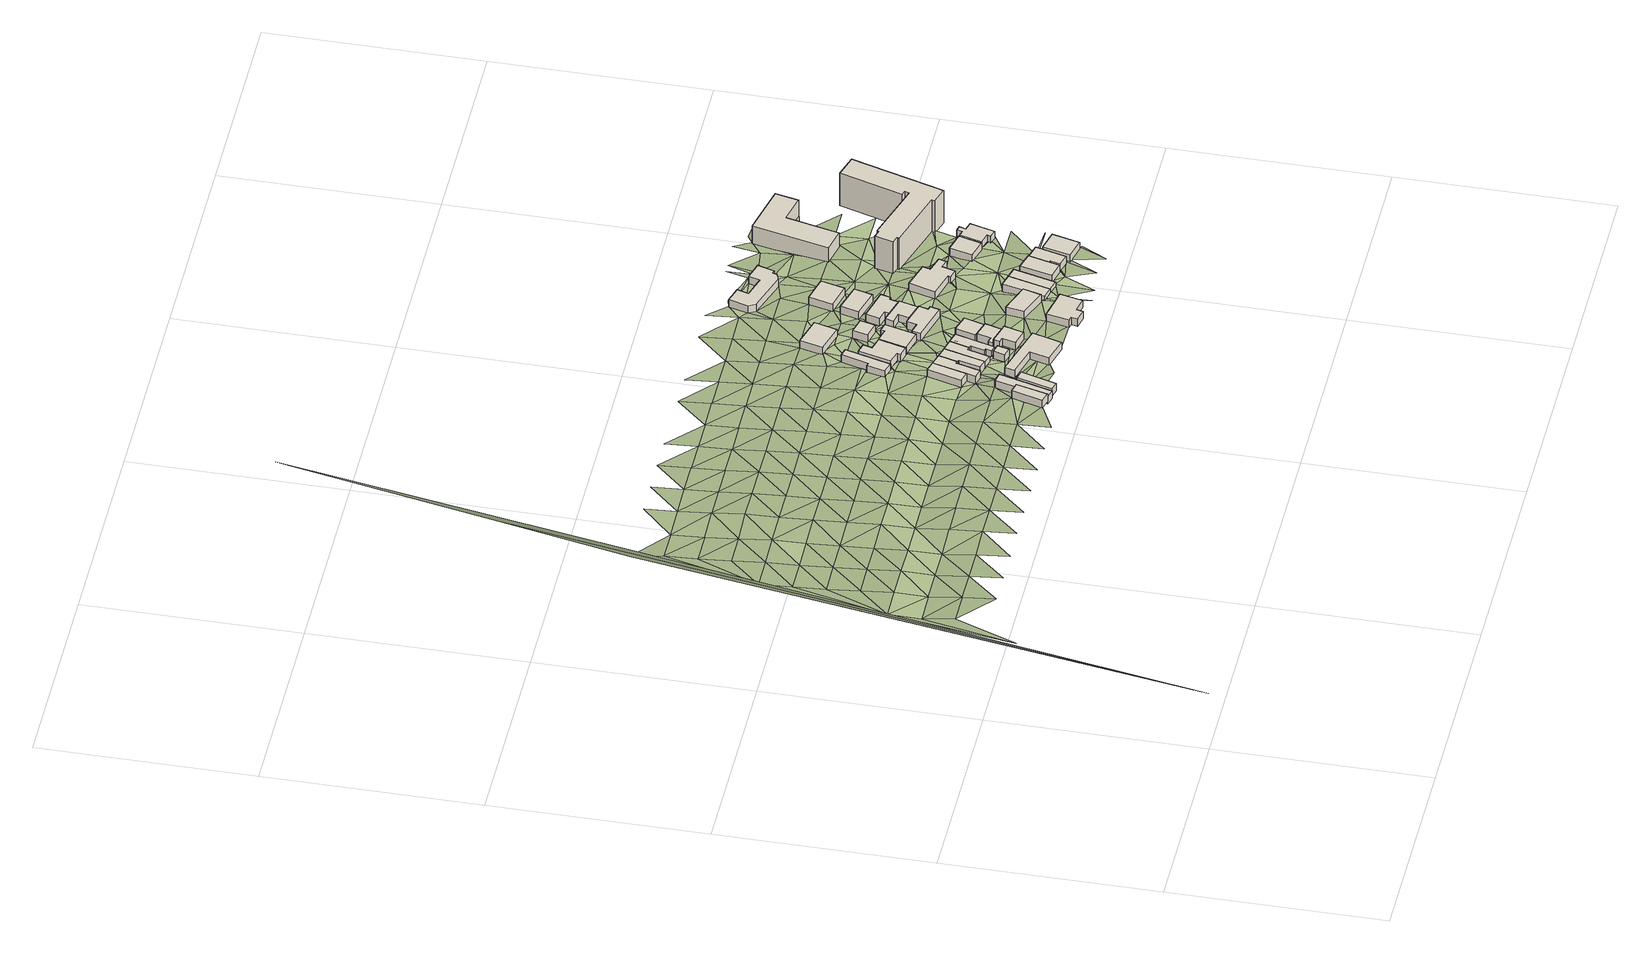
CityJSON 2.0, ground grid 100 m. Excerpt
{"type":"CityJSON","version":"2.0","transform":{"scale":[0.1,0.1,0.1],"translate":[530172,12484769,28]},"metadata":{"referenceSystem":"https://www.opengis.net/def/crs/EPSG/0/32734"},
"CityObjects":{
"building1":{"type":"Building","attributes":{"address":"91 Balfour Street Woodstock 7925 Cape Town","building":"house","building:levels":1,"building_height":4.1,"plus_code":"4FRW3F83+2CV","ground_height":49.03,"roof_height":53.13},"geometry":[{"type":"Solid","lod":"1","boundaries":[[[[0,1,2,3]],[[1,4,5,2]],[[4,6,7,5]],[[6,0,3,7]],[[3,2,5,7]],[[6,4,1,0]]]]}]},
"building2":{"type":"Building","attributes":{"address":"93 Balfour Street Woodstock 7925 Cape Town","building":"house","building:levels":1,"building_height":4.1,"plus_code":"4FRW3F83+2CX","ground_height":47.46,"roof_height":51.56},"geometry":[{"type":"Solid","lod":"1","boundaries":[[[[8,9,10,11]],[[9,12,13,10]],[[12,14,15,13]],[[14,16,17,15]],[[16,18,19,17]],[[18,8,11,19]],[[11,10,13,15,17,19]],[[18,16,14,12,9,8]]]]}]},
"building3":{"type":"Building","attributes":{"address":"95 Balfour Street Woodstock 7925 Cape Town","building":"house","building:levels":1,"building_height":4.1,"plus_code":"4FRW3F83+2FR","ground_height":48.72,"roof_height":52.82},"geometry":[{"type":"Solid","lod":"1","boundaries":[[[[20,21,22,23]],[[21,24,25,22]],[[24,26,27,25]],[[26,20,23,27]],[[23,22,25,27]],[[26,24,21,20]]]]}]},
"building4":{"type":"Building","attributes":{"address":"9 Chamberlain Street Woodstock Cape Town","building":"house","building:levels":1,"building_height":4.1,"plus_code":"4FRW3F83+5FM","ground_height":45.45,"roof_height":49.55},"geometry":[{"type":"Solid","lod":"1","boundaries":[[[[28,29,30,31]],[[29,32,33,30]],[[32,34,35,33]],[[34,28,31,35]],[[31,30,33,35]],[[34,32,29,28]]]]}]},
"building5":{"type":"Building","attributes":{"address":"7 Chamberlain Street Woodstock Cape Town","building":"house","building:levels":1,"building_height":4.1,"plus_code":"4FRW3F83+5F9","ground_height":45.45,"roof_height":49.55},"geometry":[{"type":"Solid","lod":"1","boundaries":[[[[36,28,31,37]],[[28,34,35,31]],[[34,38,39,35]],[[38,40,41,39]],[[40,42,43,41]],[[42,44,45,43]],[[44,36,37,45]],[[37,31,35,39,41,43,45]],[[44,42,40,38,34,28,36]]]]}]},
"building6":{"type":"Building","attributes":{"address":"The Avenue Woodstock 7925 Cape Town","building":"house","building:levels":1,"building_height":4.1,"plus_code":"4FRW3F83+2HV","ground_height":47.46,"roof_height":51.56},"geometry":[{"type":"Solid","lod":"1","boundaries":[[[[46,47,48,49]],[[47,50,51,48]],[[50,52,53,51]],[[52,54,55,53]],[[54,56,57,55]],[[56,46,49,57]],[[49,48,51,53,55,57]],[[56,54,52,50,47,46]]]]}]},
"building7":{"type":"Building","attributes":{"address":"5 Chamberlain Street Woodstock Cape Town","building":"house","building:levels":1,"building_height":4.1,"plus_code":"4FRW3F83+5G3","ground_height":45.45,"roof_height":49.55},"geometry":[{"type":"Solid","lod":"1","boundaries":[[[[58,36,37,59]],[[36,44,45,37]],[[44,60,61,45]],[[60,62,63,61]],[[62,64,65,63]],[[64,58,59,65]],[[59,37,45,61,63,65]],[[64,62,60,44,36,58]]]]}]},
"building8":{"type":"Building","attributes":{"building":"yes","building:levels":1,"building_height":4.1,"plus_code":"4FRW3F83+4G5","ground_height":47.52,"roof_height":51.62},"geometry":[{"type":"Solid","lod":"1","boundaries":[[[[66,67,68,69]],[[67,70,71,68]],[[70,72,73,71]],[[72,66,69,73]],[[69,68,71,73]],[[72,70,67,66]]]]}]},
"building9":{"type":"Building","attributes":{"address":"3 Chamberlain Street Woodstock Cape Town","building":"house","building:levels":1,"building_height":4.1,"plus_code":"4FRW3F83+5G8","ground_height":45.49,"roof_height":49.59},"geometry":[{"type":"Solid","lod":"1","boundaries":[[[[74,58,59,75]],[[58,64,65,59]],[[64,76,77,65]],[[76,78,79,77]],[[78,80,81,79]],[[80,82,83,81]],[[82,74,75,83]],[[75,59,65,77,79,81,83]],[[82,80,78,76,64,58,74]]]]}]},
"building10":{"type":"Building","attributes":{"address":"8 Chamberlain Street Woodstock Cape Town","building":"house","building:levels":1,"building_height":4.1,"plus_code":"4FRW3F83+8GJ","ground_height":42.73,"roof_height":46.83},"geometry":[{"type":"Solid","lod":"1","boundaries":[[[[84,85,86,87]],[[85,88,89,86]],[[88,90,91,89]],[[90,92,93,91]],[[92,94,95,93]],[[94,84,87,95]],[[87,86,89,91,93,95]],[[94,92,90,88,85,84]]]]}]},
"building11":{"type":"Building","attributes":{"address":"1 Chamberlain Street Woodstock Cape Town","building":"house","building:levels":1,"building_height":4.1,"plus_code":"4FRW3F83+4HR","ground_height":45.49,"roof_height":49.59},"geometry":[{"type":"Solid","lod":"1","boundaries":[[[[74,82,83,75]],[[82,96,97,83]],[[96,98,99,97]],[[98,100,101,99]],[[100,102,103,101]],[[102,104,105,103]],[[104,106,107,105]],[[106,74,75,107]],[[75,83,97,99,101,103,105,107]],[[106,104,102,100,98,96,82,74]]]]}]},
"building12":{"type":"Building","attributes":{"address":"6 Chamberlain Street Salt River Cape Town","building":"house","building:levels":1,"building_height":4.1,"plus_code":"4FRW3F83+7GW","ground_height":43.73,"roof_height":47.83},"geometry":[{"type":"Solid","lod":"1","boundaries":[[[[108,109,110,111]],[[109,112,113,110]],[[112,114,115,113]],[[114,116,117,115]],[[116,118,119,117]],[[118,120,121,119]],[[120,122,123,121]],[[122,108,111,123]],[[111,110,113,115,117,119,121,123]],[[122,120,118,116,114,112,109,108]]]]}]},
"building13":{"type":"Building","attributes":{"address":"24 The Avenue Woodstock 7925 Cape Town","building":"house","building:levels":1,"building_height":4.1,"plus_code":"4FRW3F83+4H5","ground_height":47.52,"roof_height":51.62},"geometry":[{"type":"Solid","lod":"1","boundaries":[[[[124,125,126,127]],[[125,128,129,126]],[[128,130,131,129]],[[130,132,133,131]],[[132,134,135,133]],[[134,124,127,135]],[[127,126,129,131,133,135]],[[134,132,130,128,125,124]]]]}]},
"building14":{"type":"Building","attributes":{"address":"22 The Avenue Woodstock 7925 Cape Town","building":"house","building:levels":1,"building_height":4.1,"plus_code":"4FRW3F83+4JR","ground_height":45.49,"roof_height":49.59},"geometry":[{"type":"Solid","lod":"1","boundaries":[[[[136,137,138,139]],[[137,140,141,138]],[[140,142,143,141]],[[142,144,145,143]],[[144,146,147,145]],[[146,148,149,147]],[[148,136,139,149]],[[139,138,141,143,145,147,149]],[[148,146,144,142,140,137,136]]]]}]},
"building15":{"type":"Building","attributes":{"address":"4 Chamberlain Street Salt River Cape Town","building":"house","building:levels":1,"building_height":4.1,"plus_code":"4FRW3F83+7HM","ground_height":43.64,"roof_height":47.74},"geometry":[{"type":"Solid","lod":"1","boundaries":[[[[150,151,152,153]],[[151,154,155,152]],[[154,156,157,155]],[[156,158,159,157]],[[158,160,161,159]],[[160,150,153,161]],[[153,152,155,157,159,161]],[[160,158,156,154,151,150]]]]}]},
"building16":{"type":"Building","attributes":{"address":"20 The Avenue Woodstock 7925 Cape Town","building":"house","building:levels":1,"building_height":4.1,"plus_code":"4FRW3F83+5J6","ground_height":45.65,"roof_height":49.75},"geometry":[{"type":"Solid","lod":"1","boundaries":[[[[162,163,164,165]],[[163,166,167,164]],[[166,168,169,167]],[[168,170,171,169]],[[170,162,165,171]],[[165,164,167,169,171]],[[170,168,166,163,162]]]]}]},
"building17":{"type":"Building","attributes":{"address":"3 Salisbury Street Woodstock Cape Town","building":"house","building:levels":1,"building_height":4.1,"plus_code":"4FRW3F83+CH2","ground_height":41.35,"roof_height":45.45},"geometry":[{"type":"Solid","lod":"1","boundaries":[[[[172,173,174,175]],[[173,176,177,174]],[[176,178,179,177]],[[178,172,175,179]],[[175,174,177,179]],[[178,176,173,172]]]]}]},
"building18":{"type":"Building","attributes":{"address":"Salt River Cape Town","building":"house","building:levels":1,"building_height":4.1,"plus_code":"4FRW3F83+2MQ","ground_height":47.71,"roof_height":51.81},"geometry":[{"type":"Solid","lod":"1","boundaries":[[[[180,181,182,183]],[[181,184,185,182]],[[184,186,187,185]],[[186,188,189,187]],[[188,190,191,189]],[[190,192,193,191]],[[192,194,195,193]],[[194,180,183,195]],[[183,182,185,187,189,191,193,195]],[[194,192,190,188,186,184,181,180]]]]}]},
"building19":{"type":"Building","attributes":{"building":"garage","building:levels":1,"building_height":4.1,"plus_code":"4FRW3F83+8HQ","ground_height":42.73,"roof_height":46.83},"geometry":[{"type":"Solid","lod":"1","boundaries":[[[[196,197,198,199]],[[197,200,201,198]],[[200,202,203,201]],[[202,196,199,203]],[[199,198,201,203]],[[202,200,197,196]]]]}]},
"building20":{"type":"Building","attributes":{"address":"18 The Avenue Salt River Cape Town","building":"house","building:levels":1,"building_height":4.1,"plus_code":"4FRW3F83+6JV","ground_height":44.16,"roof_height":48.26},"geometry":[{"type":"Solid","lod":"1","boundaries":[[[[204,205,206,207]],[[205,208,209,206]],[[208,210,211,209]],[[210,212,213,211]],[[212,214,215,213]],[[214,216,217,215]],[[216,218,219,217]],[[218,220,221,219]],[[220,204,207,221]],[[207,206,209,211,213,215,217,219,221]],[[220,218,216,214,212,210,208,205,204]]]]}]},
"building21":{"type":"Building","attributes":{"address":"21 The Avenue Salt River Cape Town","building":"house","building:levels":1,"building_height":4.1,"plus_code":"4FRW3F83+3MX","ground_height":46.93,"roof_height":51.03},"geometry":[{"type":"Solid","lod":"1","boundaries":[[[[222,223,224,225]],[[223,226,227,224]],[[226,228,229,227]],[[228,222,225,229]],[[225,224,227,229]],[[228,226,223,222]]]]}]},
"building22":{"type":"Building","attributes":{"address":"16 The Avenue Salt River Cape Town","building":"house","building:levels":1,"building_height":4.1,"plus_code":"4FRW3F83+7MC","ground_height":43.64,"roof_height":47.74},"geometry":[{"type":"Solid","lod":"1","boundaries":[[[[230,231,232,233]],[[231,234,235,232]],[[234,236,237,235]],[[236,238,239,237]],[[238,240,241,239]],[[240,242,243,241]],[[242,230,233,243]],[[233,232,235,237,239,241,243]],[[242,240,238,236,234,231,230]]]]}]},
"building23":{"type":"Building","attributes":{"address":"14 The Avenue Salt River Cape Town","building":"house","building:levels":1,"building_height":4.1,"plus_code":"4FRW3F83+8M6","ground_height":42.98,"roof_height":47.08},"geometry":[{"type":"Solid","lod":"1","boundaries":[[[[244,245,246,247]],[[245,248,249,246]],[[248,250,251,249]],[[250,252,253,251]],[[252,254,255,253]],[[254,256,257,255]],[[256,258,259,257]],[[258,244,247,259]],[[247,246,249,251,253,255,257,259]],[[258,256,254,252,250,248,245,244]]]]}]},
"building24":{"type":"Building","attributes":{"address":"15 Upper Chamberlain Street Salt River Cape Town","building":"house","building:levels":1,"building_height":4.1,"plus_code":"4FRW3F83+4Q2","ground_height":44.69,"roof_height":48.79},"geometry":[{"type":"Solid","lod":"1","boundaries":[[[[260,261,262,263]],[[261,264,265,262]],[[264,266,267,265]],[[266,260,263,267]],[[263,262,265,267]],[[266,264,261,260]]]]}]},
"building25":{"type":"Building","attributes":{"building":"house","building:levels":1,"building_height":4.1,"plus_code":"4FRW3F83+9M3","ground_height":41.99,"roof_height":46.09},"geometry":[{"type":"Solid","lod":"1","boundaries":[[[[268,269,270,271]],[[269,272,273,270]],[[272,274,275,273]],[[274,268,271,275]],[[271,270,273,275]],[[274,272,269,268]]]]}]},
"building26":{"type":"Building","attributes":{"address":"13 Upper Chamberlain Street Salt River Cape Town","building":"house","building:levels":1,"building_height":4.1,"plus_code":"4FRW3F83+3QW","ground_height":44.69,"roof_height":48.79},"geometry":[{"type":"Solid","lod":"1","boundaries":[[[[260,266,267,263]],[[266,276,277,267]],[[276,278,279,277]],[[278,260,263,279]],[[263,267,277,279]],[[278,276,266,260]]]]}]},
"building27":{"type":"Building","attributes":{"address":"1 Salisbury Street Woodstock Cape Town","building":"house","building:levels":1,"building_height":4.1,"plus_code":"4FRW3F83+CM5","ground_height":41,"roof_height":45.1},"geometry":[{"type":"Solid","lod":"1","boundaries":[[[[280,281,282,283]],[[281,284,285,282]],[[284,286,287,285]],[[286,280,283,287]],[[283,282,285,287]],[[286,284,281,280]]]]}]},
"building28":{"type":"Building","attributes":{"address":"11 Upper Chamberlain Street Salt River Cape Town","building":"house","building:levels":1,"building_height":4.1,"plus_code":"4FRW3F83+3RR","ground_height":46.41,"roof_height":50.51},"geometry":[{"type":"Solid","lod":"1","boundaries":[[[[288,289,290,291]],[[289,292,293,290]],[[292,294,295,293]],[[294,296,297,295]],[[296,288,291,297]],[[291,290,293,295,297]],[[296,294,292,289,288]]]]}]},
"building29":{"type":"Building","attributes":{"address":"19 The Avenue Salt River Cape Town","building":"house","building:levels":1,"building_height":4.1,"plus_code":"4FRW3F83+7Q2","ground_height":43.51,"roof_height":47.61},"geometry":[{"type":"Solid","lod":"1","boundaries":[[[[298,299,300,301]],[[299,302,303,300]],[[302,304,305,303]],[[304,306,307,305]],[[306,308,309,307]],[[308,310,311,309]],[[310,312,313,311]],[[312,314,315,313]],[[314,316,317,315]],[[316,298,301,317]],[[301,300,303,305,307,309,311,313,315,317]],[[316,314,312,310,308,306,304,302,299,298]]]]}]},
"building30":{"type":"Building","attributes":{"address":"9 Vine Road Woodstock Cape Town","building":"house","building:levels":1,"building_height":4.1,"plus_code":"4FRW3F83+GMF","ground_height":38.65,"roof_height":42.75},"geometry":[{"type":"Solid","lod":"1","boundaries":[[[[318,319,320,321]],[[319,322,323,320]],[[322,324,325,323]],[[324,326,327,325]],[[326,328,329,327]],[[328,330,331,329]],[[330,332,333,331]],[[332,334,335,333]],[[334,336,337,335]],[[336,338,339,337]],[[338,340,341,339]],[[340,318,321,341]],[[321,320,323,325,327,329,331,333,335,337,339,341]],[[340,338,336,334,332,330,328,326,324,322,319,318]]]]}]},
"building31":{"type":"Building","attributes":{"address":"9 Upper Chamberlain Street Salt River Cape Town","building":"house","building:levels":1,"building_height":4.1,"plus_code":"4FRW3F83+3RQ","ground_height":45.87,"roof_height":49.97},"geometry":[{"type":"Solid","lod":"1","boundaries":[[[[342,343,344,345]],[[343,346,347,344]],[[346,348,349,347]],[[348,350,351,349]],[[350,352,353,351]],[[352,342,345,353]],[[345,344,347,349,351,353]],[[352,350,348,346,343,342]]]]}]},
"building32":{"type":"Building","attributes":{"address":"7 Upper Chamberlain Street Salt River Cape Town","building":"house","building:levels":1,"building_height":4.1,"plus_code":"4FRW3F83+3V8","ground_height":45.38,"roof_height":49.48},"geometry":[{"type":"Solid","lod":"1","boundaries":[[[[354,355,356,357]],[[355,358,359,356]],[[358,360,361,359]],[[360,354,357,361]],[[357,356,359,361]],[[360,358,355,354]]]]}]},
"building33":{"type":"Building","attributes":{"address":"10 Upper Chamberlain Street Salt River Cape Town","building":"house","building:levels":1,"building_height":4.1,"plus_code":"4FRW3F83+6V6","ground_height":43.01,"roof_height":47.11},"geometry":[{"type":"Solid","lod":"1","boundaries":[[[[362,363,364,365]],[[363,366,367,364]],[[366,368,369,367]],[[368,362,365,369]],[[365,364,367,369]],[[368,366,363,362]]]]}]},
"building34":{"type":"Building","attributes":{"address":"8 Upper Chamberlain Street Salt River Cape Town","building":"house","building:levels":1,"building_height":4.1,"plus_code":"4FRW3F83+6W2","ground_height":42.57,"roof_height":46.67},"geometry":[{"type":"Solid","lod":"1","boundaries":[[[[370,371,372,373]],[[371,374,375,372]],[[374,376,377,375]],[[376,378,379,377]],[[378,380,381,379]],[[380,382,383,381]],[[382,384,385,383]],[[384,386,387,385]],[[386,388,389,387]],[[388,370,373,389]],[[373,372,375,377,379,381,383,385,387,389]],[[388,386,384,382,380,378,376,374,371,370]]]]}]},
"building35":{"type":"Building","attributes":{"address":"Oakwood","building":"apartments","building:levels":6,"building:flats":"40","building_height":18.1,"plus_code":"4FRW3F83+9XM","ground_height":40.97,"roof_height":59.07},"geometry":[{"type":"Solid","lod":"1","boundaries":[[[[390,391,392,393]],[[391,394,395,392]],[[394,396,397,395]],[[396,398,399,397]],[[398,400,401,399]],[[400,402,403,401]],[[402,404,405,403]],[[404,406,407,405]],[[406,408,409,407]],[[408,410,411,409]],[[410,412,413,411]],[[412,414,415,413]],[[414,416,417,415]],[[416,390,393,417]],[[393,392,395,397,399,401,403,405,407,409,411,413,415,417]],[[416,414,412,410,408,406,404,402,400,398,396,394,391,390]]]]}]},
"building36":{"type":"Building","attributes":{"address":"Rosewood","building":"apartments","building:levels":3,"building:flats":"9","building_height":9.7,"plus_code":"4FRW3F83+FR5","ground_height":38.31,"roof_height":48.01},"geometry":[{"type":"Solid","lod":"1","boundaries":[[[[418,419,420,421]],[[419,422,423,420]],[[422,424,425,423]],[[424,426,427,425]],[[426,428,429,427]],[[428,418,421,429]],[[421,420,423,425,427,429]],[[428,426,424,422,419,418]]]]}]},
"terrain1":{"type":"TINRelief","geometry":[{"type":"CompositeSurface","lod":"1","boundaries":[[[430,431,432]],[[433,434,435]],[[433,435,430]],[[436,435,434]],[[437,436,434]],[[430,435,438]],[[436,438,435]],[[432,431,439]],[[438,440,430]],[[436,437,441]],[[442,430,440]],[[438,436,443]],[[444,430,442]],[[444,445,430]],[[436,441,443]],[[440,438,446]],[[445,431,430]],[[438,443,446]],[[442,440,447]],[[448,441,449]],[[439,450,432]],[[447,440,446]],[[444,442,451]],[[452,443,441]],[[442,447,451]],[[453,445,444]],[[441,448,452]],[[446,443,454]],[[444,451,453]],[[431,445,455]],[[443,452,454]],[[447,446,456]],[[457,448,458]],[[445,453,455]],[[456,446,454]],[[459,451,447]],[[457,452,448]],[[460,431,455]],[[447,456,459]],[[461,453,451]],[[431,460,462]],[[452,463,454]],[[452,457,464]],[[462,465,431]],[[451,459,461]],[[466,455,453]],[[452,464,463]],[[454,467,456]],[[431,465,439]],[[457,468,469]],[[453,461,466]],[[460,455,470]],[[467,459,456]],[[450,471,432]],[[467,454,463]],[[469,464,457]],[[460,470,462]],[[470,455,466]],[[461,459,472]],[[473,463,464]],[[459,467,474]],[[462,475,465]],[[464,469,473]],[[472,466,461]],[[475,462,470]],[[459,474,472]],[[439,465,476]],[[463,477,467]],[[478,463,473]],[[479,480,469]],[[476,465,475]],[[481,470,466]],[[477,474,467]],[[466,472,482]],[[477,463,478]],[[483,473,469]],[[481,466,482]],[[475,470,484]],[[472,474,485]],[[478,473,483]],[[486,474,477]],[[469,480,483]],[[476,475,484]],[[470,481,484]],[[485,482,472]],[[474,486,485]],[[477,478,487]],[[483,488,478]],[[480,489,490]],[[484,491,476]],[[492,481,482]],[[493,482,485]],[[487,478,488]],[[486,477,494]],[[476,491,495]],[[481,492,484]],[[483,480,496]],[[492,482,493]],[[477,487,494]],[[497,485,486]],[[496,488,483]],[[490,496,480]],[[498,491,484]],[[484,492,498]],[[486,494,497]],[[493,485,499]],[[487,488,500]],[[501,488,496]],[[502,503,490]],[[498,504,491]],[[485,497,499]],[[492,493,505]],[[500,488,501]],[[506,494,487]],[[491,504,507]],[[505,498,492]],[[508,496,490]],[[505,493,499]],[[487,500,506]],[[509,497,494]],[[508,490,503]],[[510,504,498]],[[501,496,511]],[[510,498,505]],[[494,506,509]],[[512,499,497]],[[496,508,511]],[[500,501,513]],[[503,514,515]],[[504,510,516]],[[497,509,512]],[[517,505,499]],[[500,513,506]],[[513,501,511]],[[504,516,518]],[[519,508,503]],[[517,499,512]],[[510,505,520]],[[506,521,509]],[[513,521,506]],[[519,503,515]],[[520,516,510]],[[522,511,508]],[[520,505,517]],[[509,523,512]],[[521,523,509]],[[508,519,522]],[[518,516,524]],[[515,525,526]],[[513,511,527]],[[516,520,524]],[[517,512,528]],[[523,529,512]],[[527,511,522]],[[521,513,530]],[[515,4,519]],[[517,528,520]],[[531,515,526]],[[528,512,529]],[[513,527,530]],[[521,532,523]],[[522,519,533]],[[4,515,531]],[[520,534,524]],[[4,533,519]],[[534,520,528]],[[532,521,530]],[[526,4,531]],[[529,523,535]],[[536,524,537]],[[527,522,538]],[[533,539,522]],[[537,524,534]],[[523,532,535]],[[540,528,529]],[[522,539,538]],[[541,530,527]],[[4,16,533]],[[540,529,535]],[[16,4,1]],[[534,528,542]],[[527,538,541]],[[530,543,532]],[[539,533,38]],[[544,545,546]],[[537,534,542]],[[533,16,38]],[[528,540,542]],[[545,24,546]],[[538,539,32]],[[532,543,535]],[[543,530,541]],[[544,547,545]],[[32,539,38]],[[26,24,52]],[[548,16,14]],[[26,52,14]],[[38,16,548]],[[542,549,537]],[[32,29,538]],[[29,541,538]],[[550,540,535]],[[38,34,32]],[[14,50,548]],[[50,14,52]],[[543,551,535]],[[545,547,552]],[[24,545,553]],[[40,38,548]],[[537,549,554]],[[52,24,553]],[[62,548,50]],[[540,550,542]],[[40,548,62]],[[550,535,551]],[[555,543,541]],[[553,545,552]],[[541,29,556]],[[557,62,50]],[[62,42,40]],[[541,556,555]],[[558,549,542]],[[553,559,52]],[[50,72,557]],[[560,62,557]],[[561,551,543]],[[62,44,42]],[[542,550,558]],[[543,555,562]],[[72,50,66]],[[62,60,44]],[[553,552,559]],[[28,556,29]],[[563,557,72]],[[561,543,562]],[[554,549,564]],[[132,66,50]],[[72,70,563]],[[556,565,555]],[[549,558,564]],[[550,551,566]],[[556,567,565]],[[28,568,556]],[[563,70,569]],[[561,570,551]],[[132,50,571]],[[28,36,568]],[[98,563,569]],[[567,556,568]],[[70,67,569]],[[561,562,572]],[[563,98,573]],[[573,80,563]],[[566,558,550]],[[100,98,569]],[[67,66,128]],[[566,551,570]],[[66,132,128]],[[569,67,574]],[[565,567,575]],[[572,88,561]],[[96,573,98]],[[568,576,567]],[[80,573,82]],[[128,574,67]],[[577,36,58]],[[573,96,82]],[[568,36,578]],[[570,561,88]],[[130,128,132]],[[574,128,125]],[[577,578,36]],[[574,125,146]],[[575,85,565]],[[579,571,580]],[[58,74,577]],[[564,558,581]],[[132,571,134]],[[582,558,566]],[[583,578,577]],[[146,584,574]],[[580,585,579]],[[586,570,88]],[[587,168,146]],[[570,586,566]],[[564,581,588]],[[112,85,575]],[[581,558,582]],[[583,108,578]],[[583,577,589]],[[589,577,74]],[[586,88,85]],[[584,146,168]],[[168,587,170]],[[109,590,112]],[[181,571,579]],[[591,108,583]],[[590,109,108]],[[584,168,166]],[[226,134,571]],[[583,589,592]],[[566,176,582]],[[593,74,584]],[[176,566,586]],[[85,594,586]],[[181,579,585]],[[108,591,590]],[[112,196,85]],[[74,593,589]],[[226,124,134]],[[591,595,590]],[[112,590,196]],[[593,584,166]],[[85,196,594]],[[596,592,589]],[[181,226,571]],[[154,595,591]],[[154,591,156]],[[595,196,590]],[[594,597,586]],[[596,151,592]],[[593,166,163]],[[598,582,176]],[[599,124,223]],[[163,162,599]],[[600,581,582]],[[223,124,226]],[[601,595,154]],[[596,602,603]],[[196,597,594]],[[604,589,593]],[[151,596,605]],[[603,605,596]],[[598,176,606]],[[154,151,601]],[[600,582,598]],[[599,607,163]],[[176,608,606]],[[593,163,604]],[[599,223,607]],[[196,609,597]],[[236,601,151]],[[226,181,610]],[[236,151,605]],[[611,605,603]],[[236,612,601]],[[603,613,611]],[[614,609,601]],[[601,612,614]],[[581,600,615]],[[163,607,616]],[[609,617,597]],[[610,181,180]],[[163,616,604]],[[617,608,597]],[[609,614,618]],[[612,618,614]],[[619,612,236]],[[620,606,608]],[[621,598,606]],[[619,236,234]],[[617,609,622]],[[622,609,618]],[[616,218,604]],[[623,624,180]],[[218,204,220]],[[606,620,621]],[[607,223,625]],[[610,180,626]],[[627,600,598]],[[180,624,626]],[[628,204,218]],[[608,617,629]],[[616,607,625]],[[622,630,617]],[[610,626,631]],[[223,222,625]],[[608,629,620]],[[626,624,632]],[[600,627,615]],[[218,616,633]],[[634,204,628]],[[222,610,631]],[[627,598,621]],[[618,250,622]],[[630,629,617]],[[218,633,628]],[[624,635,636]],[[624,636,632]],[[637,631,626]],[[637,222,631]],[[634,248,245]],[[638,616,625]],[[638,633,616]],[[620,281,621]],[[622,250,639]],[[625,222,637]],[[620,629,281]],[[628,640,634]],[[630,641,629]],[[636,635,642]],[[640,248,634]],[[633,640,628]],[[621,643,627]],[[621,644,643]],[[630,268,641]],[[642,645,636]],[[646,629,641]],[[250,248,647]],[[621,281,648]],[[621,648,644]],[[649,627,643]],[[292,636,645]],[[638,650,633]],[[625,637,651]],[[652,627,649]],[[639,250,647]],[[625,653,638]],[[647,248,640]],[[642,654,645]],[[641,268,646]],[[637,260,651]],[[278,636,292]],[[639,647,268]],[[650,638,655]],[[654,642,656]],[[655,638,653]],[[653,625,651]],[[642,657,658]],[[648,281,280]],[[260,278,651]],[[658,656,642]],[[288,654,656]],[[659,646,268]],[[648,660,644]],[[647,659,268]],[[661,288,656]],[[649,326,662]],[[640,316,647]],[[289,278,292]],[[657,663,658]],[[659,280,646]],[[278,289,651]],[[326,324,664]],[[651,665,653]],[[648,280,660]],[[324,322,664]],[[653,310,308]],[[666,647,316]],[[310,653,665]],[[659,667,280]],[[326,664,319]],[[647,668,659]],[[314,669,316]],[[670,662,326]],[[665,651,671]],[[663,672,658]],[[673,674,663]],[[289,675,651]],[[322,319,664]],[[647,666,668]],[[669,314,312]],[[280,676,660]],[[667,676,280]],[[666,316,677]],[[352,658,672]],[[316,669,677]],[[651,675,671]],[[319,670,326]],[[673,678,674]],[[310,665,366]],[[675,289,352]],[[666,677,679]],[[660,676,680]],[[667,659,681]],[[352,672,682]],[[310,366,312]],[[665,671,366]],[[659,668,683]],[[312,366,669]],[[680,684,685]],[[680,676,684]],[[681,676,667]],[[682,672,360]],[[319,686,670]],[[681,659,683]],[[677,669,687]],[[688,671,675]],[[318,686,319]],[[689,668,690]],[[682,691,352]],[[689,683,668]],[[366,687,669]],[[676,692,684]],[[693,670,686]],[[675,352,694]],[[688,675,695]],[[318,684,692]],[[696,686,318]],[[676,681,692]],[[695,697,688]],[[698,688,697]],[[687,366,698]],[[695,675,699]],[[683,689,700]],[[697,695,701]],[[702,681,683]],[[703,677,687]],[[697,704,698]],[[318,705,696]],[[692,705,318]],[[687,698,376]],[[704,376,698]],[[702,683,700]],[[376,704,706]],[[692,681,707]],[[708,687,376]],[[689,709,700]],[[703,687,708]],[[707,705,692]],[[709,689,710]],[[700,711,702]],[[707,712,705]],[[713,702,711]],[[702,713,714]],[[715,711,700]],[[711,716,713]],[[717,707,718]],[[719,714,713]],[[718,707,418]]]}]}
},
"vertices":[
[1950,1109,219],[1988,1255,219],[1988,1255,260],[1950,1109,260],[1942,1267,219],[1942,1267,260],[1900,1123,219],[1900,1123,260],
[1950,1109,203],[1993,1097,203],[1993,1097,244],[1950,1109,244],[2039,1263,203],[2039,1263,244],[2061,1345,203],[2061,1345,244],[2015,1355,203],[2015,1355,244],[1988,1255,203],[1988,1255,244],
[1993,1097,215],[2033,1087,215],[2033,1087,256],[1993,1097,256],[2081,1253,215],[2081,1253,256],[2039,1263,215],[2039,1263,256],
[2104,1649,183],[2055,1662,183],[2055,1662,224],[2104,1649,224],[2011,1504,183],[2011,1504,224],[2061,1490,183],[2061,1490,224],
[2158,1633,183],[2158,1633,224],[2048,1447,183],[2048,1447,224],[2092,1435,183],[2092,1435,224],[2123,1547,183],[2123,1547,224],[2133,1544,183],[2133,1544,224],
[2328,1123,203],[2367,1260,203],[2367,1260,244],[2328,1123,244],[2111,1332,203],[2111,1332,244],[2098,1285,203],[2098,1285,244],[2237,1246,203],[2237,1246,244],[2212,1155,203],[2212,1155,244],
[2209,1619,183],[2209,1619,224],[2143,1541,183],[2143,1541,224],[2117,1440,183],[2117,1440,224],[2159,1429,183],[2159,1429,224],
[2236,1337,204],[2250,1391,204],[2250,1391,245],[2236,1337,245],[2209,1402,204],[2209,1402,245],[2194,1348,204],[2194,1348,245],
[2264,1606,183],[2264,1606,224],[2156,1426,183],[2156,1426,224],[2195,1415,183],[2195,1415,224],[2224,1517,183],[2224,1517,224],[2238,1514,183],[2238,1514,224],
[2092,1832,156],[2151,2044,156],[2151,2044,197],[2092,1832,197],[2112,2054,156],[2112,2054,197],[2076,1927,156],[2076,1927,197],[2063,1931,156],[2063,1931,197],[2039,1848,156],[2039,1848,197],
[2250,1509,183],[2250,1509,224],[2231,1444,183],[2231,1444,224],[2242,1441,183],[2242,1441,224],[2235,1414,183],[2235,1414,224],[2265,1406,183],[2265,1406,224],[2317,1591,183],[2317,1591,224],
[2236,1914,166],[2174,1930,166],[2174,1930,207],[2236,1914,207],[2186,1972,166],[2186,1972,207],[2140,1984,166],[2140,1984,207],[2100,1832,166],[2100,1832,207],[2157,1816,166],[2157,1816,207],[2152,1799,166],[2152,1799,207],[2201,1786,166],[2201,1786,207],
[2387,1390,204],[2288,1417,204],[2288,1417,245],[2387,1390,245],[2278,1387,204],[2278,1387,245],[2303,1381,204],[2303,1381,245],[2285,1318,204],[2285,1318,245],[2362,1297,204],[2362,1297,245],
[2387,1390,183],[2412,1479,183],[2412,1479,224],[2387,1390,224],[2404,1481,183],[2404,1481,224],[2337,1501,183],[2337,1501,224],[2319,1436,183],[2319,1436,224],[2295,1442,183],[2295,1442,224],[2288,1417,183],[2288,1417,224],
[2305,1762,165],[2343,1908,165],[2343,1908,206],[2305,1762,206],[2302,1918,165],[2302,1918,206],[2298,1900,165],[2298,1900,206],[2240,1915,165],[2240,1915,206],[2207,1787,165],[2207,1787,206],
[2404,1481,185],[2431,1574,185],[2431,1574,226],[2404,1481,226],[2352,1598,185],[2352,1598,226],[2326,1504,185],[2326,1504,226],[2337,1501,185],[2337,1501,226],
[2295,2109,142],[2324,2216,142],[2324,2216,183],[2295,2109,183],[2189,2253,142],[2189,2253,183],[2160,2146,142],[2160,2146,183],
[2649,1196,205],[2504,1227,205],[2504,1227,246],[2649,1196,246],[2481,1121,205],[2481,1121,246],[2502,1117,205],[2502,1117,246],[2495,1086,205],[2495,1086,246],[2552,1074,205],[2552,1074,246],[2559,1104,205],[2559,1104,246],[2626,1090,205],[2626,1090,246],
[2284,2039,156],[2266,1969,156],[2266,1969,197],[2284,2039,197],[2341,1950,156],[2341,1950,197],[2359,2020,156],[2359,2020,197],
[2489,1787,170],[2407,1810,170],[2407,1810,211],[2489,1787,211],[2375,1818,170],[2375,1818,211],[2362,1771,170],[2362,1771,211],[2317,1783,170],[2317,1783,211],[2306,1742,170],[2306,1742,211],[2483,1693,170],[2483,1693,211],[2495,1738,170],[2495,1738,211],[2477,1743,170],[2477,1743,211],
[2661,1361,198],[2524,1410,198],[2524,1410,239],[2661,1361,239],[2510,1325,198],[2510,1325,239],[2637,1277,198],[2637,1277,239],
[2489,1787,165],[2513,1878,165],[2513,1878,206],[2489,1787,206],[2430,1901,165],[2430,1901,206],[2381,1915,165],[2381,1915,206],[2371,1875,165],[2371,1875,206],[2420,1864,165],[2420,1864,206],[2407,1810,165],[2407,1810,206],
[2513,1878,158],[2525,1923,158],[2525,1923,199],[2513,1878,199],[2537,1921,158],[2537,1921,199],[2550,1968,158],[2550,1968,199],[2404,2005,158],[2404,2005,199],[2385,1938,158],[2385,1938,199],[2434,1927,158],[2434,1927,199],[2430,1901,158],[2430,1901,199],
[2761,1446,175],[2703,1462,175],[2703,1462,216],[2761,1446,216],[2654,1264,175],[2654,1264,216],[2711,1251,175],[2711,1251,216],
[2576,2090,148],[2447,2126,148],[2447,2126,189],[2576,2090,189],[2423,2040,148],[2423,2040,189],[2552,2003,148],[2552,2003,189],
[2762,1238,175],[2762,1238,216],[2812,1433,175],[2812,1433,216],
[2613,2245,138],[2493,2275,138],[2493,2275,179],[2613,2245,179],[2465,2164,138],[2465,2164,179],[2585,2135,138],[2585,2135,179],
[2871,1289,192],[2896,1385,192],[2896,1385,233],[2871,1289,233],[2817,1407,192],[2817,1407,233],[2783,1257,192],[2783,1257,233],[2859,1240,192],[2859,1240,233],
[2643,1862,163],[2607,1739,163],[2607,1739,204],[2643,1862,204],[2724,1705,163],[2724,1705,204],[2720,1693,163],[2720,1693,204],[2764,1681,163],[2764,1681,204],[2782,1742,163],[2782,1742,204],[2820,1731,163],[2820,1731,204],[2831,1768,163],[2831,1768,204],[2756,1790,163],[2756,1790,204],[2766,1826,163],[2766,1826,204],
[2691,2540,115],[2609,2564,115],[2609,2564,156],[2691,2540,156],[2592,2511,115],[2592,2511,156],[2494,2541,115],[2494,2541,156],[2510,2594,115],[2510,2594,156],[2436,2617,115],[2436,2617,156],[2409,2528,115],[2409,2528,156],[2427,2494,115],[2427,2494,156],[2613,2433,115],[2613,2433,156],[2647,2447,115],[2647,2447,156],[2653,2467,115],[2653,2467,156],[2668,2463,115],[2668,2463,156],
[2896,1385,187],[2871,1289,187],[2871,1289,228],[2896,1385,228],[2883,1286,187],[2883,1286,228],[2871,1240,187],[2871,1240,228],[2929,1225,187],[2929,1225,228],[2966,1367,187],[2966,1367,228],
[2979,1339,182],[2948,1210,182],[2948,1210,223],[2979,1339,223],[3041,1188,182],[3041,1188,223],[3072,1316,182],[3072,1316,223],
[2980,1609,158],[3009,1715,158],[3009,1715,199],[2980,1609,199],[2920,1739,158],[2920,1739,199],[2891,1633,158],[2891,1633,199],
[3107,1686,154],[3068,1696,154],[3068,1696,195],[3107,1686,195],[3076,1727,154],[3076,1727,195],[3052,1733,154],[3052,1733,195],[3046,1708,154],[3046,1708,195],[3021,1715,154],[3021,1715,195],[2993,1612,154],[2993,1612,195],[3044,1598,154],[3044,1598,195],[3039,1580,154],[3039,1580,195],[3076,1570,154],[3076,1570,195],
[3184,2277,138],[3094,1983,138],[3094,1983,319],[3184,2277,319],[3116,1977,138],[3116,1977,319],[3110,1956,138],[3110,1956,319],[2831,2041,138],[2831,2041,319],[2827,2033,138],[2827,2033,319],[2792,2043,138],[2792,2043,319],[2766,1957,138],[2766,1957,319],[2801,1946,138],[2801,1946,319],[2798,1936,138],[2798,1936,319],[3082,1850,138],[3082,1850,319],[3079,1837,138],[3079,1837,319],[3157,1813,138],[3157,1813,319],[3289,2246,138],[3289,2246,319],
[3125,2551,111],[2887,2605,111],[2887,2605,208],[3125,2551,208],[2806,2250,111],[2806,2250,208],[2916,2225,111],[2916,2225,208],[2973,2472,111],[2973,2472,208],[3101,2443,111],[3101,2443,208],
[420,1507,186],[570,2107,137],[9,6,316],[270,907,239],[420,1207,210],[420,1357,186],[570,1207,209],[570,1057,224],[570,1357,189],[720,2707,75],[570,1507,189],[720,1207,207],[570,1657,173],[720,1357,188],[570,1807,158],[570,1957,147],[720,1507,188],[720,1657,174],[870,1207,207],[720,1057,223],[870,3307,53],[720,1807,159],[870,1357,185],[720,1957,148],[870,1507,185],[720,2107,139],[870,1657,172],[1021,1207,218],[870,1057,222],[870,1807,160],[720,2257,123],[870,1957,149],[720,2407,111],[1021,1507,185],[1021,1357,206],[720,2557,102],[870,2107,145],[1021,1657,185],[1021,1057,230],[1171,1207,216],[870,2257,128],[1130,4355,10],[1021,1957,160],[1171,1357,206],[1021,1807,172],[870,2407,112],[870,2557,102],[1171,1657,183],[1171,1507,183],[1171,1057,229],[1321,1207,216],[1021,2257,145],[1021,2107,151],[1321,1357,206],[1021,2407,127],[1171,1957,158],[1171,1807,171],[1321,1657,183],[1321,1507,183],[1321,1057,229],[1471,1207,215],[1021,2557,112],[1171,2257,141],[1171,2107,151],[1321,1807,171],[1021,2707,102],[1471,1357,208],[1321,1957,158],[1171,2407,124],[1321,2107,151],[1471,1657,180],[1471,1507,180],[1471,1057,226],[1621,1207,215],[1171,2557,115],[1321,2257,141],[1471,1807,170],[1171,2707,104],[1621,1357,207],[1471,1957,158],[1321,2407,124],[1621,1507,180],[1471,2107,151],[1621,1657,180],[1621,1057,224],[1772,1207,216],[1321,2557,115],[1471,2257,139],[1321,2707,104],[1772,1357,205],[1471,2407,123],[1621,1807,169],[1772,1507,181],[1621,1957,160],[1471,2557,114],[1772,1057,224],[1900,1123,224],[1772,1657,181],[1621,2257,137],[1621,2107,152],[1772,1807,169],[1922,1207,219],[1772,1957,164],[1922,1357,205],[1621,2407,123],[1772,2107,154],[1471,2707,104],[1621,2557,115],[1922,1657,183],[1922,1507,183],[1772,2257,139],[1922,1807,172],[1772,2407,125],[1922,1957,167],[2057,1143,215],[2072,1207,215],[2033,1087,224],[2141,1118,224],[2072,1357,203],[1772,2557,115],[1922,2257,138],[1922,2107,154],[2212,1155,214],[2222,1207,214],[1772,2707,102],[2039,1848,174],[2072,1807,174],[2156,1426,204],[1922,2407,129],[2237,1246,214],[2159,1429,204],[2072,1957,168],[2063,1931,168],[2195,1415,204],[1922,2557,116],[2092,1832,174],[2072,2257,143],[2100,1832,174],[2152,1799,176],[2235,1414,204],[2072,2107,156],[2367,1260,212],[2076,1927,168],[2222,1507,183],[2265,1406,204],[2140,1984,168],[2157,1816,176],[2222,1657,183],[2201,1786,176],[2372,1207,212],[2328,1123,221],[2072,2557,114],[2072,2407,128],[2207,1787,176],[2317,1591,185],[2481,1121,213],[2160,2146,156],[2319,1436,185],[1922,2707,103],[2306,1742,177],[2222,1957,166],[2240,1915,166],[2305,1762,177],[2372,1657,185],[2222,2107,156],[2266,1969,166],[2317,1783,177],[2295,2109,156],[2222,2407,129],[2412,1479,185],[2222,2557,115],[2341,1950,165],[2362,1771,177],[2375,1818,177],[2483,1693,180],[2371,1875,177],[2222,2257,142],[2522,1507,180],[2324,2216,143],[2359,2020,165],[2637,1277,205],[2420,1864,177],[2385,1938,165],[2407,1810,177],[2372,1957,165],[2222,2707,102],[2522,1657,180],[2372,2107,154],[2404,2005,165],[2434,1927,165],[2372,2257,143],[2372,2407,130],[2423,2040,154],[2673,1057,214],[2673,1207,205],[2673,1507,180],[2654,1264,205],[2372,2557,117],[2522,1807,170],[2465,2164,148],[2447,2126,154],[2673,1357,198],[2711,1251,205],[2607,1739,170],[2513,1878,170],[2748,1062,208],[2762,1238,201],[2703,1462,180],[2673,1657,180],[2552,2003,158],[2643,1862,170],[2522,2107,148],[2823,1207,201],[2409,2528,117],[2427,2494,117],[2783,1257,201],[2585,2135,148],[2673,1957,158],[2522,2407,127],[2436,2617,117],[2724,1705,180],[2823,1507,175],[2372,2707,104],[2764,1681,175],[2859,1240,201],[2720,1693,180],[2871,1240,201],[2866,1076,208],[2929,1225,196],[2673,2107,148],[2613,2433,127],[2883,1286,192],[2477,2628,115],[2948,1210,196],[2522,2557,115],[2823,1657,175],[2766,1957,154],[2673,2257,138],[2792,2043,149],[2823,1807,163],[2648,2573,115],[2891,1633,175],[2979,1339,187],[2973,1057,204],[3041,1188,196],[2973,1507,170],[2673,2407,127],[2798,1936,154],[3053,1180,192],[2801,1946,154],[2647,2447,127],[2806,2250,140],[2973,1357,187],[2823,2107,149],[2668,2463,127],[2653,2467,127],[2673,2557,115],[2973,1807,158],[2980,1609,170],[2831,2041,149],[2827,2033,149],[3123,1357,182],[2823,2407,128],[2683,2678,104],[3123,1507,166],[3039,1580,170],[2725,2677,104],[2993,1612,170],[3009,1715,170],[3076,1570,166],[2973,2107,146],[3044,1598,170],[2916,2225,141],[3082,1850,154],[3021,1715,170],[2823,2557,115],[3046,1708,170],[2887,2605,115],[3079,1837,154],[3094,1983,145],[3110,1956,145],[2973,2257,141],[2860,2684,103],[2973,2407,131],[2973,2472,131],[3123,2107,142],[3123,2257,140],[2938,2633,105],[3001,2620,117],[3101,2443,128]
]}
